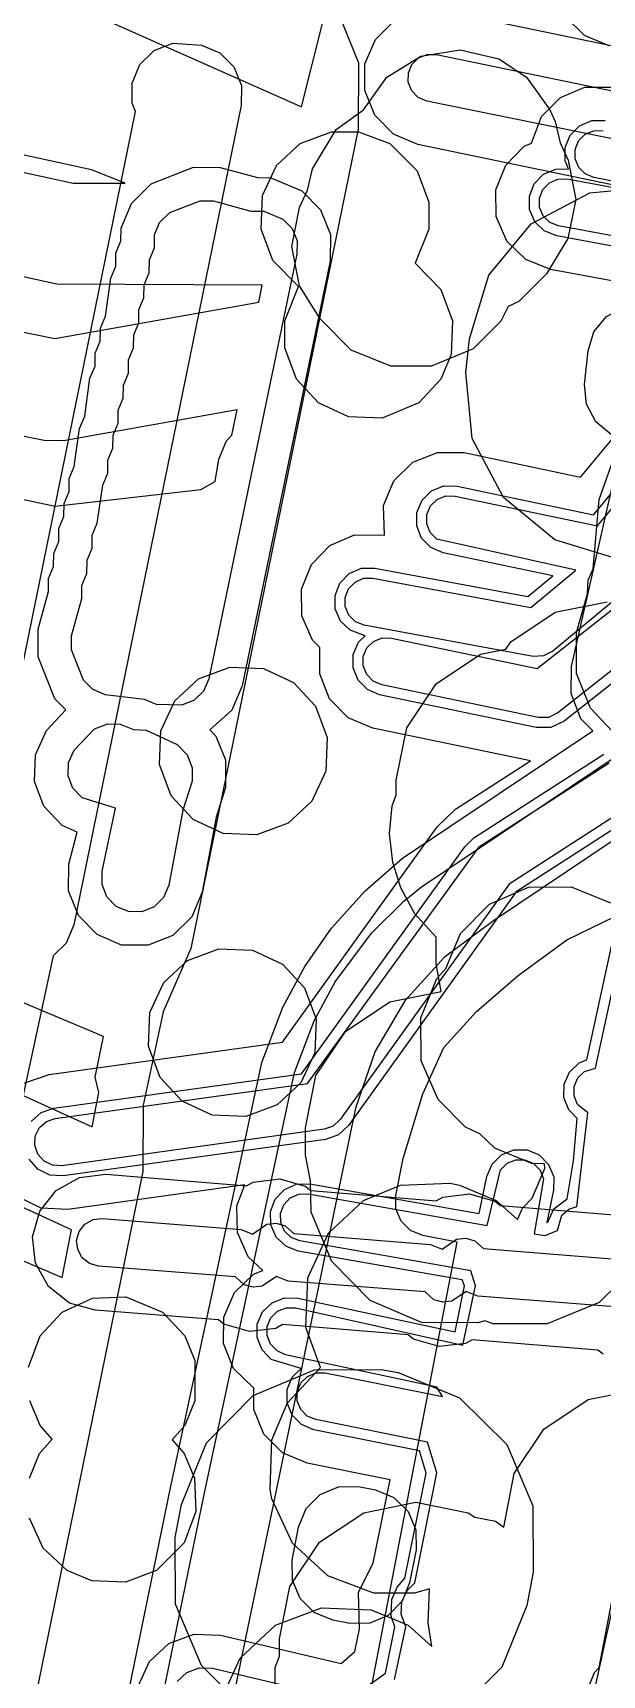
# Model space of a CAD drawing. Header units: metres. Extents: x 3158 to 3711, y 9867 to 11440.
# Drawn here: x 3293.62 to 3310.33, y 10515.22 to 10563.38 of the extents above; entities that cross this region are included whole.
import ezdxf

# ---------------------------------------------------------------- set-up
doc = ezdxf.new("R2010")
doc.units = ezdxf.units.M
doc.layers.add('AI_GREENING_EXCLUSIONS', color=1, linetype='Continuous')
doc.layers.add('AI_GREENING_LAWN', color=82, linetype='Continuous')

msp = doc.modelspace()

# ---------------------------------------------------------------- linework, layer by layer
at = {"layer": 'AI_GREENING_EXCLUSIONS'}
for points in [[(3328.264, 10581.608), (3320.451, 10545.076), (3320.116, 10544.135), (3319.641, 10543.397), (3319.184, 10542.921), (3318.336, 10542.342), (3317.497, 10542.032), (3313.466, 10541.151), (3312.13, 10540.692), (3307.136, 10537.342), (3305.685, 10536.265), (3304.538, 10534.991), (3303.665, 10533.515), (3303.084, 10531.843), (3294.232, 10489.178)], [(3276.578, 10417.923), (3297.664, 10520.714), (3300.339, 10533.189), (3300.957, 10534.812), (3301.602, 10536.004), (3302.383, 10537.121), (3303.367, 10538.22), (3304.47, 10539.174), (3310.05, 10542.912), (3309.703, 10543.264), (3309.411, 10544.002), (3309.429, 10544.796), (3311.369, 10553.383), (3311.695, 10554.109), (3312.279, 10554.65), (3313.028, 10554.921), (3313.823, 10554.878), (3315.243, 10554.508), (3315.945, 10554.168), (3316.069, 10554.029), (3319.296, 10569.989)], [(3277.536, 10417.62), (3298.644, 10520.516), (3301.294, 10532.892), (3301.872, 10534.409), (3302.495, 10535.548), (3303.562, 10536.973), (3304.504, 10537.914), (3305.023, 10538.341), (3314.627, 10544.778), (3316.514, 10545.937), (3315.815, 10547.339), (3315.816, 10547.73), (3320.276, 10569.791)], [(3294.54, 10564.299), (3301.507, 10561.209), (3303.623, 10569.639)], [(3305.73, 10564.02), (3312.566, 10562.601), (3319.804, 10565.643)], [(3302.441, 10564.309), (3303.177, 10562.503), (3303.167, 10560.552), (3298.255, 10536.525), (3297.447, 10534.671), (3296.856, 10531.929), (3296.846, 10529.986), (3293.144, 10511.854), (3293.66, 10511.372), (3294.471, 10509.524), (3294.484, 10507.506), (3293.542, 10502.77)], [(3310.53, 10563.005), (3309.808, 10563.301), (3309.254, 10563.851)], [(3312.362, 10558.558), (3304.918, 10560.103), (3304.199, 10560.408), (3303.652, 10560.964), (3303.359, 10561.688), (3303.366, 10562.468), (3303.67, 10563.186), (3304.227, 10563.734)], [(3292.087, 10538.808), (3296.638, 10561.07), (3296.535, 10561.323), (3296.538, 10561.908), (3296.765, 10562.448), (3297.182, 10562.859), (3297.724, 10563.08), (3298.569, 10563.023), (3299.108, 10562.796), (3299.52, 10562.38), (3299.741, 10561.839), (3299.738, 10561.253), (3294.826, 10537.226), (3294.597, 10536.683), (3294.22, 10536.313), (3293.233, 10531.731)], [(3312.836, 10559.82), (3305.182, 10561.376), (3304.93, 10561.483), (3304.739, 10561.677), (3304.636, 10561.931), (3304.639, 10562.204), (3304.745, 10562.455), (3304.94, 10562.647), (3305.193, 10562.749), (3305.466, 10562.747), (3312.697, 10561.246)], [(3313.627, 10555.552), (3308.809, 10556.442), (3308.084, 10556.731), (3307.525, 10557.275), (3307.217, 10557.992), (3307.206, 10558.773), (3307.495, 10559.497), (3308.039, 10560.057), (3308.255, 10560.15), (3308.55, 10560.93), (3309.1, 10561.484), (3309.82, 10561.786), (3310.6, 10561.789)], [(3287.623, 10560.54), (3294.803, 10558.973), (3296.329, 10558.974), (3295.339, 10559.363), (3288.101, 10560.933)], [(3313.946, 10556.51), (3308.991, 10557.426), (3308.628, 10557.57), (3308.349, 10557.842), (3308.195, 10558.201), (3308.189, 10558.591), (3308.334, 10558.953), (3308.606, 10559.233), (3308.964, 10559.387), (3309.336, 10559.392), (3309.238, 10559.627), (3309.236, 10560.017), (3309.384, 10560.378), (3309.659, 10560.655), (3310.019, 10560.806), (3310.409, 10560.807)], [(3314.254, 10558.327), (3310.084, 10559.139), (3309.831, 10559.242), (3309.637, 10559.435), (3309.532, 10559.686), (3309.531, 10559.96), (3309.634, 10560.212), (3309.827, 10560.406), (3310.079, 10560.512), (3310.352, 10560.513)], [(3314, 10556.805), (3309.045, 10557.721), (3308.792, 10557.822), (3308.596, 10558.012), (3308.488, 10558.263), (3308.484, 10558.536), (3308.585, 10558.79), (3308.776, 10558.986), (3309.027, 10559.094), (3309.3, 10559.097), (3314.033, 10558.222)], [(3287.171, 10555.85), (3294.271, 10554.421), (3300.247, 10555.482), (3300.346, 10555.978), (3294.323, 10556.007), (3286.983, 10557.609)], [(3293.359, 10532.577), (3294.096, 10532.833), (3300.946, 10533.783), (3305.48, 10540.097), (3306.021, 10540.611), (3308.219, 10542.027), (3303.592, 10542.99), (3302.874, 10543.296), (3302.328, 10543.854), (3302.037, 10544.578), (3302.045, 10545.351), (3301.825, 10545.566), (3301.516, 10546.282), (3301.506, 10547.063), (3301.795, 10547.788), (3302.339, 10548.347), (3303.056, 10548.655), (3303.939, 10548.647), (3303.909, 10549.522), (3304.215, 10550.24), (3304.773, 10550.786), (3305.497, 10551.077), (3306.277, 10551.069), (3309.691, 10550.353), (3313.5, 10554.926)], [(3312.612, 10545.877), (3309.213, 10543.199), (3308.822, 10543.011), (3308.388, 10543.006), (3303.797, 10543.969), (3303.438, 10544.122), (3303.165, 10544.401), (3303.019, 10544.763), (3303.023, 10545.153), (3303.176, 10545.512), (3303.37, 10545.701), (3302.928, 10545.86), (3302.649, 10546.132), (3302.494, 10546.491), (3302.489, 10546.881), (3302.633, 10547.243), (3302.906, 10547.523), (3303.264, 10547.677), (3303.654, 10547.683), (3308.149, 10546.852), (3308.88, 10547.458), (3305.661, 10548.133), (3305.302, 10548.286), (3305.029, 10548.565), (3304.884, 10548.927), (3304.888, 10549.317), (3305.041, 10549.676), (3305.32, 10549.949), (3305.682, 10550.094), (3306.072, 10550.09), (3310.075, 10549.25), (3314.43, 10554.48)], [(3313.638, 10549.195), (3308.874, 10545.244), (3308.604, 10545.106), (3308.3, 10545.095), (3303.345, 10546.011), (3303.091, 10546.112), (3302.896, 10546.302), (3302.788, 10546.553), (3302.784, 10546.826), (3302.885, 10547.08), (3303.076, 10547.276), (3303.327, 10547.384), (3303.6, 10547.388), (3308.233, 10546.531), (3309.55, 10547.623), (3305.472, 10548.533), (3305.28, 10548.729), (3305.179, 10548.982), (3305.181, 10549.255), (3305.289, 10549.506), (3305.484, 10549.697), (3305.737, 10549.799), (3306.01, 10549.796), (3310.19, 10548.92), (3314.709, 10554.346)], [(3280.638, 10552.402), (3294.276, 10549.5), (3298.551, 10549.992), (3298.974, 10550.224), (3299.075, 10550.876), (3299.3, 10551.416), (3299.463, 10551.578), (3299.612, 10552.322), (3294.516, 10551.418), (3293.958, 10551.424), (3286.58, 10552.909)], [(3310.798, 10542.717), (3309.982, 10543.574), (3309.573, 10544.591), (3309.569, 10545.794), (3309.897, 10546.932), (3309.897, 10546.932), (3309.912, 10547.328), (3310.061, 10547.664), (3310.234, 10549.697), (3310.99, 10551.812)], [(3304.232, 10515.088), (3304.568, 10516.639), (3304.43, 10517.006), (3304.45, 10517.381), (3304.609, 10517.713), (3304.83, 10517.924), (3305.471, 10521.154), (3305.199, 10522.051), (3301.926, 10522.71), (3301.674, 10522.815), (3301.481, 10523.008), (3301.377, 10523.261), (3301.378, 10523.534), (3301.483, 10523.786), (3301.676, 10523.979), (3301.929, 10524.083), (3302.202, 10524.082), (3305.638, 10523.391), (3305.471, 10523.666), (3301.038, 10524.616), (3300.787, 10524.724), (3300.597, 10524.92), (3300.496, 10525.174), (3300.5, 10525.447), (3300.608, 10525.698), (3300.804, 10525.888), (3301.058, 10525.989), (3301.331, 10525.985), (3306.236, 10524.894), (3306.611, 10526.638), (3306.474, 10527.071), (3301.458, 10527.951), (3301.203, 10528.049), (3301.005, 10528.238), (3300.894, 10528.488), (3300.888, 10528.761), (3300.986, 10529.015), (3301.175, 10529.213), (3301.424, 10529.324), (3301.697, 10529.33), (3306.954, 10528.407), (3307.341, 10530.036), (3307.535, 10530.228), (3307.788, 10530.331), (3308.061, 10530.33), (3308.313, 10530.224), (3308.505, 10530.03), (3308.608, 10529.777), (3308.333, 10528.162), (3308.641, 10528.107), (3309.013, 10528.255), (3309.146, 10528.707), (3309.35, 10528.888), (3309.579, 10528.966), (3309.909, 10531.706), (3309.6, 10531.954), (3309.5, 10532.208), (3309.504, 10532.481), (3309.613, 10532.732), (3309.809, 10532.921), (3310.133, 10533.021), (3313.082, 10546.629), (3309.027, 10543.435), (3308.754, 10543.303), (3308.45, 10543.299), (3303.858, 10544.263), (3303.607, 10544.37), (3303.416, 10544.565), (3303.314, 10544.818), (3303.317, 10545.091), (3303.424, 10545.343), (3303.619, 10545.534), (3303.873, 10545.636), (3304.146, 10545.633), (3308.417, 10544.737), (3313.548, 10548.778)], [(3311.379, 10527.267), (3310.235, 10526.143), (3308.713, 10525.523), (3307.13, 10525.523), (3306.881, 10525.61), (3306.684, 10525.545), (3305.023, 10525.561), (3303.515, 10526.208), (3302.391, 10527.352), (3301.787, 10528.796), (3301.771, 10529.717), (3301.622, 10530.467), (3301.622, 10531.269), (3301.927, 10532.799), (3302.794, 10534.097), (3304.091, 10534.964), (3305.605, 10535.265), (3305.456, 10536.089), (3305.456, 10536.861), (3304.827, 10537.54), (3304.417, 10538.306), (3304.18, 10539.048), (3304.09, 10539.897), (3304.165, 10540.709), (3304.285, 10541.038), (3304.285, 10541.464), (3304.59, 10542.995), (3305.457, 10544.293), (3306.755, 10545.16), (3307.502, 10545.308), (3307.644, 10545.52), (3308.942, 10546.387), (3310.472, 10546.692)], [(3293.574, 10531.455), (3293.865, 10531.714), (3294.234, 10531.842), (3301.508, 10532.852), (3306.292, 10539.513), (3306.563, 10539.77), (3310.372, 10542.225)], [(3311.293, 10540.796), (3307.596, 10538.414), (3302.639, 10531.512), (3302.432, 10531.321), (3302.166, 10531.227), (3294.467, 10530.158), (3294.195, 10530.174), (3293.949, 10530.294), (3293.767, 10530.498), (3293.678, 10530.756), (3293.694, 10531.028), (3293.813, 10531.274), (3294.017, 10531.456), (3294.275, 10531.545), (3301.677, 10532.572), (3306.725, 10539.518), (3310.534, 10541.973)], [(3303.252, 10514.764), (3303.964, 10515.278), (3304.246, 10516.634), (3304.136, 10516.947), (3304.156, 10517.44), (3304.307, 10517.801), (3304.537, 10518.057), (3305.162, 10521.14), (3304.964, 10521.792), (3301.867, 10522.415), (3301.506, 10522.566), (3301.231, 10522.842), (3301.083, 10523.203), (3301.084, 10523.593), (3301.234, 10523.953), (3301.493, 10524.212), (3300.617, 10524.477), (3300.345, 10524.757), (3300.201, 10525.12), (3300.207, 10525.51), (3300.361, 10525.868), (3300.641, 10526.14), (3301.004, 10526.284), (3301.394, 10526.278), (3306.01, 10525.289), (3306.29, 10526.633), (3306.215, 10526.812), (3301.406, 10527.655), (3301.042, 10527.796), (3300.76, 10528.065), (3300.602, 10528.422), (3300.592, 10528.812), (3300.733, 10529.176), (3301.002, 10529.458), (3301.359, 10529.616), (3301.749, 10529.626), (3306.718, 10528.754), (3306.941, 10529.844), (3307.093, 10530.204), (3307.37, 10530.478), (3307.731, 10530.626), (3308.121, 10530.624), (3308.481, 10530.473), (3308.755, 10530.195), (3308.903, 10529.834), (3308.901, 10529.444), (3308.705, 10528.488), (3308.734, 10528.504), (3308.907, 10528.889), (3309.303, 10529.182), (3309.488, 10530.305), (3309.587, 10531.543), (3309.348, 10531.792), (3309.204, 10532.155), (3309.211, 10532.545), (3309.366, 10532.903), (3309.647, 10533.174), (3309.879, 10533.265), (3311.457, 10540.545), (3307.806, 10538.192), (3302.883, 10531.337), (3302.587, 10531.064), (3302.208, 10530.93), (3294.509, 10529.861), (3294.119, 10529.884), (3293.768, 10530.054), (3293.509, 10530.346)], [(3299.105, 10514.415), (3299.707, 10515.719), (3300.739, 10516.679), (3302.094, 10517.187), (3303.552, 10517.132), (3304.636, 10516.679), (3305.328, 10516.058), (3305.22, 10516.756), (3305.258, 10517.745), (3304.815, 10517.618), (3303.627, 10517.618), (3302.273, 10518.126), (3301.241, 10519.086), (3300.638, 10520.391), (3300.584, 10520.662), (3300.638, 10522.12), (3301.092, 10523.204), (3302.064, 10524.244), (3301.634, 10525.412), (3301.689, 10526.87), (3302.291, 10528.175), (3303.323, 10529.135), (3304.406, 10529.588), (3305.865, 10529.643), (3306.136, 10529.588), (3307.219, 10529.135), (3307.846, 10528.579), (3307.989, 10528.91), (3308.271, 10529.207), (3308.646, 10530.072), (3308.636, 10530.209), (3308.261, 10530.223), (3307.178, 10530.676), (3306.738, 10531.097), (3306.319, 10531.287), (3305.509, 10532.097), (3305.017, 10533.238), (3305.003, 10534.496), (3305.47, 10535.649), (3305.742, 10535.94), (3306.171, 10536.965), (3307.02, 10537.832), (3308.161, 10538.324), (3309.418, 10538.338), (3310.572, 10537.871)], [(3303.569, 10514.909), (3306.075, 10527.919), (3305.066, 10528.113), (3304.705, 10528.26), (3304.427, 10528.534), (3304.275, 10528.894), (3304.273, 10529.284), (3304.487, 10530.371), (3305.067, 10532.262), (3305.683, 10533.627), (3306.64, 10534.676), (3307.863, 10535.737), (3309.287, 10536.779), (3311.039, 10537.631)], [(3290.533, 10533.483), (3295.359, 10531.299), (3295.558, 10532.3), (3295.445, 10532.755), (3295.69, 10533.949), (3291.7, 10535.614)], [(3290.482, 10528.592), (3294.482, 10526.88), (3294.758, 10528.274), (3289.686, 10530.602)], [(3296.719, 10514.909), (3297.043, 10515.619), (3297.615, 10516.15), (3298.346, 10516.422), (3299.126, 10516.394), (3302.665, 10515.555), (3303.073, 10515.91), (3303.209, 10516.574), (3303.176, 10517.638), (3303.605, 10518.513), (3304.102, 10520.945), (3301.669, 10521.435), (3300.949, 10521.735), (3300.398, 10522.288), (3300.101, 10523.01), (3300.103, 10523.631), (3299.505, 10524.214), (3299.217, 10524.939), (3299.229, 10525.72), (3299.538, 10526.436), (3300.098, 10526.98), (3300.366, 10527.086), (3299.942, 10527.49), (3299.626, 10528.203), (3299.607, 10528.983), (3299.842, 10529.592), (3294.646, 10528.871), (3293.867, 10528.916), (3293.165, 10529.257)], [(3310.357, 10524.627), (3310.198, 10524.753), (3306.515, 10525.056), (3306.318, 10524.946), (3305.543, 10524.855), (3304.792, 10525.067), (3304.633, 10525.193), (3300.95, 10525.497), (3300.753, 10525.387), (3299.979, 10525.295), (3299.228, 10525.507), (3299.068, 10525.633), (3295.447, 10525.919), (3294.696, 10526.131), (3294.083, 10526.615), (3293.702, 10527.296), (3293.61, 10528.071), (3293.823, 10528.822), (3294.306, 10529.434), (3294.987, 10529.815), (3295.762, 10529.907), (3299.892, 10529.568), (3300.089, 10529.678), (3300.864, 10529.769), (3301.615, 10529.557), (3301.774, 10529.431), (3305.457, 10529.128), (3305.654, 10529.238), (3306.429, 10529.329), (3307.18, 10529.117), (3307.339, 10528.991), (3311.022, 10528.688)], [(3310.698, 10526.017), (3306.678, 10526.335), (3306.337, 10526.471), (3305.917, 10526.183), (3305.646, 10526.151), (3305.383, 10526.225), (3305.133, 10526.457), (3301.114, 10526.775), (3300.772, 10526.911), (3300.352, 10526.623), (3300.081, 10526.591), (3299.818, 10526.665), (3299.568, 10526.897), (3295.549, 10527.215), (3295.286, 10527.29), (3295.072, 10527.459), (3294.938, 10527.697), (3294.906, 10527.968), (3294.981, 10528.231), (3295.15, 10528.446), (3295.388, 10528.579), (3295.659, 10528.611), (3299.729, 10528.289), (3300.07, 10528.153), (3300.49, 10528.441), (3300.761, 10528.473), (3301.024, 10528.399), (3301.274, 10528.167), (3305.293, 10527.849), (3305.635, 10527.713), (3306.055, 10528.001), (3306.326, 10528.033), (3306.589, 10527.959), (3306.839, 10527.727), (3310.858, 10527.409)], [(3293.497, 10524.248), (3293.838, 10525.165), (3294.486, 10525.864), (3295.367, 10526.273), (3296.353, 10526.313), (3297.429, 10525.864), (3298.076, 10525.165), (3298.378, 10524.443), (3298.378, 10523.262), (3298.076, 10522.539), (3297.711, 10522.122), (3298.059, 10521.722), (3298.361, 10520.999), (3298.4, 10520.013), (3298.059, 10519.096), (3297.253, 10518.29), (3296.336, 10517.949), (3295.35, 10517.988), (3294.627, 10518.29), (3293.928, 10518.937), (3293.519, 10519.819)], [(3300.735, 10513.853), (3300.735, 10515.437), (3300.859, 10515.773), (3300.859, 10516.286), (3301.163, 10517.817), (3302.03, 10519.114), (3302.03, 10519.114), (3303.328, 10519.982), (3304.859, 10520.286), (3306.389, 10519.982), (3306.589, 10519.848), (3307.191, 10519.729), (3307.442, 10519.561), (3307.747, 10521.136), (3308.614, 10522.433), (3309.911, 10523.3), (3311.442, 10523.605)], [(3293.519, 10520.999), (3293.821, 10521.722), (3294.187, 10522.139), (3293.838, 10522.539), (3293.536, 10523.262)], [(3309.805, 10514.568), (3310.096, 10515.293), (3310.238, 10515.438), (3310.843, 10518.597)], [(3297.854, 10515.033), (3298.14, 10515.299), (3298.505, 10515.435), (3298.895, 10515.421), (3303.091, 10514.427)]]:
    msp.add_lwpolyline(points, dxfattribs=at)
for points in [[(3303.325, 10561.126), (3304.008, 10562.078), (3305.003, 10562.695), (3306.158, 10562.885), (3307.298, 10562.618), (3308.106, 10562.078), (3308.788, 10561.127), (3308.947, 10560.777), (3309.092, 10560.157), (3309.324, 10559.646), (3309.551, 10558.497), (3309.321, 10557.35), (3308.692, 10556.314), (3307.881, 10555.504), (3307.572, 10555.358), (3307.348, 10554.928), (3306.537, 10554.117), (3305.313, 10553.605), (3304.125, 10553.605), (3302.964, 10554.074), (3302.047, 10554.991), (3301.448, 10555.963), (3301.219, 10557.111), (3301.446, 10558.259), (3301.677, 10558.771), (3301.822, 10559.391), (3302.521, 10560.549), (3303.325, 10561.126)], [(3300.36, 10558.612), (3300.769, 10559.493), (3301.469, 10560.14), (3302.385, 10560.482), (3303.177, 10560.482), (3304.094, 10560.14), (3304.9, 10559.334), (3305.242, 10558.417), (3305.242, 10557.625), (3304.842, 10556.622), (3305.596, 10555.852), (3305.937, 10554.935), (3305.898, 10553.948), (3305.596, 10553.226), (3304.949, 10552.527), (3303.873, 10552.078), (3302.887, 10552.118), (3302.005, 10552.527), (3301.358, 10553.226), (3301.016, 10554.143), (3301.016, 10554.935), (3301.416, 10555.938), (3300.662, 10556.708), (3300.321, 10557.625), (3300.36, 10558.612)], [(3294.381, 10548.464), (3294.385, 10548.844), (3294.533, 10549.198), (3294.537, 10549.579), (3294.685, 10549.933), (3294.689, 10550.313), (3294.837, 10550.667), (3294.994, 10551.782), (3295.142, 10552.136), (3295.298, 10553.251), (3295.446, 10553.605), (3295.45, 10553.985), (3295.598, 10554.339), (3295.602, 10554.719), (3295.75, 10555.073), (3295.907, 10556.188), (3296.055, 10556.542), (3296.059, 10556.923), (3296.207, 10557.277), (3296.211, 10557.657), (3296.513, 10558.379), (3297.088, 10558.95), (3298.339, 10559.438), (3299.116, 10559.435), (3300.215, 10559.135), (3300.601, 10559.131), (3301.516, 10558.746), (3302.063, 10558.19), (3302.356, 10557.466), (3302.349, 10556.686), (3299.761, 10544.235), (3299.456, 10543.517), (3298.817, 10542.936), (3298.986, 10542.758), (3299.274, 10542.056), (3299.277, 10541.249), (3299.004, 10540.382), (3298.591, 10538.176), (3298.284, 10537.458), (3297.726, 10536.912), (3297.002, 10536.622), (3296.222, 10536.63), (3295.504, 10536.937), (3294.958, 10537.495), (3294.668, 10538.219), (3294.676, 10538.999), (3294.918, 10539.935), (3294.483, 10540.131), (3293.948, 10540.7), (3293.672, 10541.429), (3293.696, 10542.209), (3294.017, 10542.921), (3294.588, 10543.527), (3294.265, 10543.854), (3293.776, 10545.084), (3293.773, 10545.891), (3294.077, 10546.995), (3294.081, 10547.375), (3294.229, 10547.729), (3294.233, 10548.11), (3294.381, 10548.464)], [(3295.365, 10548.646), (3295.512, 10548.998), (3295.67, 10550.115), (3295.817, 10550.467), (3295.822, 10550.85), (3295.969, 10551.201), (3295.974, 10551.584), (3296.121, 10551.936), (3296.126, 10552.318), (3296.273, 10552.67), (3296.278, 10553.053), (3296.425, 10553.404), (3296.43, 10553.787), (3296.578, 10554.139), (3296.583, 10554.522), (3296.73, 10554.873), (3296.735, 10555.256), (3296.882, 10555.608), (3296.887, 10555.99), (3297.034, 10556.342), (3297.039, 10556.725), (3297.186, 10557.076), (3297.191, 10557.459), (3297.342, 10557.82), (3297.636, 10558.114), (3298.529, 10558.456), (3298.918, 10558.454), (3300.016, 10558.156), (3300.403, 10558.151), (3300.953, 10557.92), (3301.227, 10557.641), (3301.373, 10557.28), (3301.37, 10556.889), (3298.782, 10544.439), (3298.629, 10544.079), (3298.351, 10543.806), (3297.989, 10543.66), (3297.252, 10543.688), (3296.896, 10543.829), (3295.746, 10543.971), (3295.373, 10544.13), (3295.103, 10544.4), (3294.757, 10545.282), (3294.753, 10545.693), (3295.056, 10546.795), (3295.061, 10547.178), (3295.208, 10547.529), (3295.213, 10547.912), (3295.36, 10548.264), (3295.365, 10548.646)], [(3311.907, 10558.877), (3312.413, 10558.825), (3314.278, 10558.254), (3315.782, 10557.011), (3316.697, 10555.288), (3316.882, 10553.346), (3316.782, 10552.362), (3316.21, 10550.497), (3314.968, 10548.993), (3313.245, 10548.078), (3311.303, 10547.893), (3310.797, 10547.944), (3308.932, 10548.516), (3307.428, 10549.758), (3306.513, 10551.481), (3306.328, 10553.423), (3306.428, 10554.407), (3307, 10556.273), (3308.242, 10557.777), (3309.965, 10558.691), (3311.907, 10558.877)], [(3312.059, 10555.343), (3312.619, 10555.172), (3313.07, 10554.799), (3313.344, 10554.282), (3313.4, 10553.7), (3313.3, 10552.716), (3313.129, 10552.156), (3312.756, 10551.705), (3312.239, 10551.43), (3311.656, 10551.375), (3311.151, 10551.426), (3310.591, 10551.598), (3310.14, 10551.97), (3309.866, 10552.487), (3309.81, 10553.07), (3309.91, 10554.054), (3310.082, 10554.613), (3310.454, 10555.065), (3310.971, 10555.339), (3311.554, 10555.395), (3312.059, 10555.343)], [(3300.389, 10544.741), (3301.27, 10544.331), (3301.917, 10543.632), (3302.259, 10542.715), (3302.219, 10541.729), (3301.81, 10540.848), (3301.111, 10540.201), (3300.194, 10539.859), (3299.208, 10539.898), (3298.327, 10540.308), (3297.679, 10541.007), (3297.338, 10541.924), (3297.377, 10542.91), (3297.786, 10543.791), (3298.485, 10544.439), (3299.402, 10544.78), (3300.389, 10544.741)], [(3295.82, 10543.117), (3296.183, 10543.111), (3296.573, 10542.947), (3296.95, 10542.934), (3297.851, 10542.51), (3298.148, 10542.211), (3298.299, 10541.83), (3298.294, 10541.431), (3298.025, 10540.588), (3297.612, 10538.381), (3297.459, 10538.023), (3297.18, 10537.75), (3296.818, 10537.604), (3296.428, 10537.609), (3296.069, 10537.762), (3295.796, 10538.041), (3295.651, 10538.403), (3295.655, 10538.793), (3296.043, 10540.64), (3295.064, 10540.945), (3294.797, 10541.229), (3294.659, 10541.594), (3294.671, 10541.984), (3294.831, 10542.34), (3295.435, 10542.973), (3295.82, 10543.117)], [(3300.063, 10536.482), (3300.944, 10536.073), (3301.591, 10535.373), (3301.933, 10534.457), (3301.894, 10533.47), (3301.484, 10532.589), (3300.785, 10531.942), (3299.868, 10531.6), (3298.882, 10531.64), (3298.001, 10532.049), (3297.353, 10532.748), (3297.012, 10533.665), (3297.051, 10534.651), (3297.461, 10535.532), (3298.16, 10536.18), (3299.077, 10536.521), (3300.063, 10536.482)], [(3307.531, 10521.983), (3308.289, 10520.185), (3308.301, 10518.234), (3308.114, 10517.263), (3307.378, 10515.456), (3306.007, 10514.068), (3304.209, 10513.311), (3302.258, 10513.299), (3301.76, 10513.395), (3299.953, 10514.131), (3298.565, 10515.502), (3297.807, 10517.299), (3297.795, 10519.25), (3297.982, 10520.222), (3298.718, 10522.028), (3300.089, 10523.416), (3301.887, 10524.174), (3303.838, 10524.186), (3304.336, 10524.09), (3306.143, 10523.354), (3307.531, 10521.983)], [(3304.86, 10519.482), (3304.864, 10518.896), (3304.677, 10517.925), (3304.456, 10517.383), (3304.045, 10516.967), (3303.506, 10516.739), (3302.92, 10516.736), (3302.421, 10516.832), (3301.879, 10517.053), (3301.463, 10517.464), (3301.236, 10518.003), (3301.232, 10518.588), (3301.419, 10519.56), (3301.64, 10520.102), (3302.051, 10520.518), (3302.591, 10520.745), (3303.176, 10520.749), (3303.675, 10520.653), (3304.217, 10520.432), (3304.633, 10520.021), (3304.86, 10519.482)]]:
    msp.add_lwpolyline(points, close=True, dxfattribs=at)
at = {"layer": 'AI_GREENING_LAWN'}
msp.add_lwpolyline([(3306.726, 10499.416), (3312.573, 10526.014), (3312.574, 10526.018), (3314.581, 10535.819), (3314.649, 10535.986), (3314.771, 10536.118), (3314.933, 10536.199), (3315.112, 10536.217), (3315.286, 10536.17), (3315.432, 10536.064), (3315.822, 10535.658), (3315.911, 10535.529), (3316.198, 10534.935), (3316.247, 10534.747), (3316.294, 10533.957), (3316.283, 10533.819), (3309.754, 10504.381)], dxfattribs=at)

doc.saveas('drawing.dxf')
